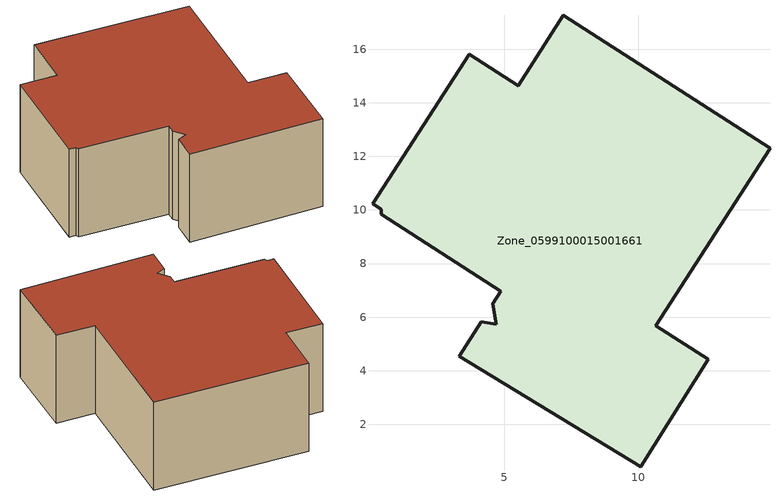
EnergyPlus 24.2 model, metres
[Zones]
Zone_0599100015001661
 floor ground (C_G): 3.32,4.54 4.14,5.82 4.71,5.73 4.58,6.51 4.87,6.96 0.41,9.83 0.41,10.02 0.09,10.23 3.69,15.81 5.52,14.63 7.21,17.26 14.92,12.3 10.66,5.68 12.61,4.42 10.09,0.42 z0.8
 wall outside (C_F): 7.21,17.26 5.52,14.63 3.69,15.81 0.09,10.23 0.41,10.02 0.41,9.83 4.87,6.96 4.58,6.51 4.71,5.73 4.14,5.82 3.32,4.54 10.09,0.42 12.61,4.42 10.66,5.68 14.92,12.3 7.21,17.26 z0.8:6.61
 roof outside (C_R): 3.32,4.54 10.09,0.42 12.61,4.42 10.66,5.68 14.92,12.3 7.21,17.26 5.52,14.63 3.69,15.81 0.09,10.23 0.41,10.02 0.41,9.83 4.87,6.96 4.58,6.51 4.71,5.73 4.14,5.82 z6.61
[BUILDING]
Pand.0599100015001661: North Axis=0; Terrain=City; Loads Convergence Tolerance Value=0.04; Temperature Convergence Tolerance Value=0.4; Solar Distribution=FullExterior; Maximum Number of Warmup Days=25; Minimum Number of Warmup Days=1
[Site:Location]
Rotterdam.The.Hague.AP_ZH_NLD Design_Conditions: Latitude=51.96; Longitude=4.45; Time Zone=1; Elevation=-4.5
[SITE:GROUNDTEMPERATURE:BUILDINGSURFACE]
18, 18, 18, 18, 18, 18, 18, 18, 18, 18, 18, 18
[MATERIAL] Thermal Absorptance=0.9; Solar Absorptance=0.7; Visible Absorptance=0.7
Name | Roughness | Thickness | Conductivity | Density | Specific Heat
G.D.1965-1974 | MediumSmooth | 0.15 | 0.882353 | 540 | 1210
F.D.1965-1974 | Rough | 0.3 | 0.697674 | 1920 | 840
R.D.1965-1974 | MediumRough | 0.2 | 0.232558 | 1500 | 1000
[CONSTRUCTION]
C_G: G.D.1965-1974
C_F: F.D.1965-1974
C_R: R.D.1965-1974
[ZONE]
Zone_0599100015001661: Type=1; Multiplier=1; Ceiling Height=Autocalculate; Volume=Autocalculate; Floor Area=autocalculate; Part of Total Floor Area=Yes
[ZONEINFILTRATION:DESIGNFLOWRATE]
Infil_Zone_0599100015001661: Zone or ZoneList or Space or SpaceList=Zone_0599100015001661; Schedule=AlwaysOn; Design Flow Rate Calculation Method=Flow/Area; Flow Rate per Floor Area=0.0042; Constant Term Coefficient=1; Temperature Term Coefficient=0; Velocity Term Coefficient=0; Velocity Squared Term Coefficient=0
[HVACTEMPLATE:ZONE:IDEALLOADSAIRSYSTEM]
Zone_0599100015001661: Maximum Heating Supply Air Temperature=50; Minimum Cooling Supply Air Temperature=13; Maximum Heating Supply Air Humidity Ratio=0.0156; Minimum Cooling Supply Air Humidity Ratio=0.0077; Heating Limit=NoLimit; Cooling Limit=NoLimit; Dehumidification Control Type=ConstantSensibleHeatRatio; Cooling Sensible Heat Ratio=0.7; Dehumidification Setpoint=60; Humidification Control Type=None; Humidification Setpoint=30; Outdoor Air Method=None; Outdoor Air Flow Rate per Person=0.00944; Outdoor Air Flow Rate per Zone Floor Area=0; Outdoor Air Flow Rate per Zone=0; Demand Controlled Ventilation Type=None; Outdoor Air Economizer Type=NoEconomizer; Heat Recovery Type=None; Sensible Heat Recovery Effectiveness=0.7; Latent Heat Recovery Effectiveness=0.65
[ZONECONTROL:THERMOSTAT]
ThermostatControl_Zone_0599100015001661: Zone or ZoneList=Zone_0599100015001661; Control Type Schedule=DualSetpointControlType; Control 1=Thermostat_Zone_0599100015001661; Temperature Difference Between Cutout And Setpoint=0
[THERMOSTATSETPOINT:DUALSETPOINT]
Thermostat_Zone_0599100015001661: Heating Setpoint Temperature Schedule=HeatingSetpoint_Zone_0599100015001661; Cooling Setpoint Temperature Schedule=CoolingSetpoint_Zone_0599100015001661
[SCHEDULE:COMPACT]
HeatingSetpoint_Zone_0599100015001661: Through: 12/31, For: AllDays, Until: 24:00, 21
CoolingSetpoint_Zone_0599100015001661: Through: 12/31, For: AllDays, Until: 24:00, 24
DualSetpointControlType: Through: 12/31, For: AllDays, Until: 24:00, 4
AlwaysOn: Through: 12/31, For: AllDays, Until: 24:00, 1
